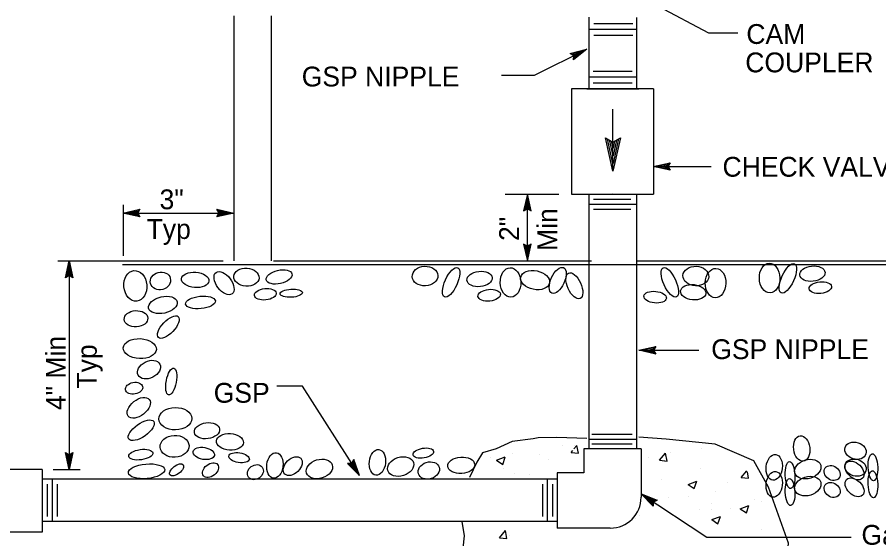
# Model space of a CAD drawing. Extents: x -893 to 867, y -474 to 712.
# Drawn here: x -566.5 to -262.4, y -224.4 to -40.1 of the extents above; entities that cross this region are included whole.
import ezdxf

# ---------------------------------------------------------------- set-up
doc = ezdxf.new("R2010")
doc.units = 0
for name, color, linetype in [('56 Stage 3 Anno', 7, 'Continuous'), ('57 Undefined', 7, 'Continuous'), ('59 Sndwall Anno', 7, 'Continuous'), ('60 Nongeo Data', 7, 'Continuous')]:
    doc.layers.add(name, color=color, linetype=linetype)

msp = doc.modelspace()

# ---------------------------------------------------------------- linework, layer by layer
at = {"layer": '56 Stage 3 Anno'}
for p, q in [((-340.29, -36.14), (-322.52, -45.57)), ((-322.52, -45.57), (-312.13, -45.57)), ((-383.94, -60.55), (-365.47, -51.41)), ((-365.47, -51.41), (-365.47, -51.41)), ((-371.34, -52.85), (-371.34, -52.85)), ((-370.18, -55.2), (-370.18, -55.2)), ((-395.61, -60.55), (-383.94, -60.55)), ((-342, -92.87), (-321.58, -92.87)), ((-342, -92.87), (-342, -92.87)), ((-336.1, -91.56), (-336.1, -91.56)), ((-336.1, -94.19), (-336.1, -94.19)), ((-394.35, -102.64), (-375.36, -102.64)), ((-386.47, -126.12), (-386.47, -102.64)), ((-386.47, -102.64), (-386.47, -102.64)), ((-529.07, -124.35), (-529.07, -106.37)), ((-529.23, -109.3), (-523.23, -107.97)), ((-529.23, -109.3), (-490.11, -109.3)), ((-523.23, -110.64), (-529.23, -109.3)), ((-529.23, -109.3), (-529.23, -109.3)), ((-523.44, -110.28), (-527.85, -109.3)), ((-527.84, -109.29), (-523.46, -108.33)), ((-526.46, -109.3), (-523.64, -108.67)), ((-523.68, -109.92), (-526.46, -109.3)), ((-525.08, -109.3), (-523.87, -109.03)), ((-523.85, -109.58), (-525.08, -109.3)), ((-523.23, -107.97), (-524.03, -109.3)), ((-524.03, -109.3), (-523.23, -110.64)), ((-523.23, -107.97), (-523.23, -107.97)), ((-495.31, -109.3), (-496.11, -107.96)), ((-496.11, -107.96), (-496.11, -107.96)), ((-496.11, -107.96), (-490.11, -109.3)), ((-490.11, -109.3), (-496.11, -110.63)), ((-496.11, -110.63), (-495.31, -109.3)), ((-495.9, -108.31), (-491.49, -109.3)), ((-491.5, -109.3), (-495.88, -110.27)), ((-492.88, -109.3), (-495.7, -109.92)), ((-495.66, -108.67), (-492.88, -109.3)), ((-495.49, -109.02), (-494.26, -109.29)), ((-494.26, -109.29), (-495.47, -109.56)), ((-490.11, -109.3), (-490.11, -109.3)), ((-387.78, -108.55), (-387.78, -108.55)), ((-385.15, -108.55), (-385.15, -108.55)), ((-523.23, -110.64), (-523.23, -110.64)), ((-496.11, -110.63), (-496.11, -110.63)), ((-387.79, -120.22), (-387.79, -120.22)), ((-385.16, -120.22), (-385.16, -120.22)), ((-552.16, -126.12), (-493.89, -126.12)), ((-549.56, -132.12), (-548.22, -126.12)), ((-549.2, -131.91), (-548.22, -127.5)), ((-548.22, -126.12), (-548.22, -199.87)), ((-548.22, -126.12), (-548.22, -126.12)), ((-548.22, -126.12), (-546.89, -132.12)), ((-548.22, -127.51), (-547.25, -131.89)), ((-386.47, -126.12), (-386.47, -126.12)), ((-548.84, -131.67), (-548.22, -128.89)), ((-548.5, -131.5), (-548.22, -130.27)), ((-548.22, -128.89), (-547.6, -131.71)), ((-548.22, -130.27), (-547.96, -131.48)), ((-548.22, -131.32), (-549.56, -132.12)), ((-549.56, -132.12), (-549.56, -132.12)), ((-546.89, -132.12), (-548.22, -131.32)), ((-546.89, -132.12), (-546.89, -132.12)), ((-347.07, -157.79), (-325.92, -157.79)), ((-347.07, -157.79), (-347.07, -157.79)), ((-341.17, -156.49), (-341.17, -156.49)), ((-341.17, -159.11), (-341.17, -159.11)), ((-465.84, -170.5), (-474.95, -170.5)), ((-445.69, -202.01), (-465.84, -170.5)), ((-548.22, -199.87), (-549.55, -193.87)), ((-549.55, -193.87), (-549.55, -193.87)), ((-549.55, -193.87), (-548.22, -194.67)), ((-548.22, -198.48), (-549.19, -194.11)), ((-548.22, -197.11), (-548.84, -194.29)), ((-548.22, -195.73), (-548.48, -194.52)), ((-548.22, -194.67), (-546.88, -193.87)), ((-546.88, -193.87), (-548.22, -199.87)), ((-547.24, -194.09), (-548.22, -198.49)), ((-547.6, -194.32), (-548.22, -197.11)), ((-547.94, -194.5), (-548.22, -195.73)), ((-546.88, -193.87), (-546.88, -193.87)), ((-447.77, -196.32), (-447.77, -196.32)), ((-553.81, -199.87), (-544.28, -199.87)), ((-548.22, -199.87), (-548.22, -199.87)), ((-449.98, -197.74), (-449.98, -197.74)), ((-445.69, -202.01), (-445.69, -202.01)), ((-346.31, -208.54), (-323.07, -223.8)), ((-346.31, -208.54), (-346.31, -208.54)), ((-342.11, -212.89), (-342.11, -212.89)), ((-340.66, -210.7), (-340.66, -210.7)), ((-323.07, -223.8), (-272.17, -223.8))]:
    msp.add_line(p, q, dxfattribs=at)
for points in [[(-371.34, -52.85), (-365.47, -51.41), (-370.18, -55.2), (-370.14, -54.79), (-366.69, -52.02), (-371, -53.07), (-370.66, -53.29), (-367.9, -52.61), (-370.11, -54.39), (-370.08, -53.98), (-369.12, -53.21), (-370.32, -53.51), (-370.05, -53.68), (-370.18, -55.2), (-370.05, -53.68)], [(-336.1, -94.19), (-342, -92.87), (-336.1, -91.56), (-336.31, -91.91), (-340.63, -92.86), (-336.3, -93.84), (-336.51, -93.49), (-339.28, -92.87), (-336.52, -92.26), (-336.73, -92.61), (-337.92, -92.87), (-336.72, -93.14), (-336.88, -92.87), (-336.1, -91.56), (-336.88, -92.87)], [(-385.15, -108.55), (-386.47, -102.64), (-387.78, -108.55), (-387.43, -108.34), (-386.47, -104.01), (-385.5, -108.34), (-385.85, -108.13), (-386.47, -105.36), (-387.08, -108.13), (-386.73, -107.92), (-386.47, -106.72), (-386.2, -107.92), (-386.47, -107.76), (-387.78, -108.55), (-386.47, -107.76)], [(-387.79, -120.22), (-386.47, -126.12), (-385.16, -120.22), (-385.51, -120.43), (-386.47, -124.75), (-387.44, -120.43), (-387.09, -120.64), (-386.47, -123.4), (-385.86, -120.64), (-386.21, -120.85), (-386.47, -122.04), (-386.74, -120.84), (-386.47, -121.01), (-385.16, -120.22), (-386.47, -121.01)], [(-341.17, -159.11), (-347.07, -157.79), (-341.17, -156.48), (-341.38, -156.83), (-345.7, -157.79), (-341.38, -158.76), (-341.59, -158.41), (-344.35, -157.8), (-341.59, -157.18), (-341.8, -157.53), (-342.99, -157.8), (-341.79, -158.07), (-341.96, -157.79), (-341.17, -156.48), (-341.96, -157.79)], [(-449.98, -197.74), (-445.69, -202.01), (-447.77, -196.32), (-447.95, -196.69), (-446.42, -200.85), (-449.57, -197.73), (-449.17, -197.72), (-447.16, -199.72), (-448.13, -197.05), (-448.31, -197.42), (-447.89, -198.57), (-448.76, -197.7), (-448.45, -197.69), (-447.77, -196.32), (-448.45, -197.69)], [(-342.11, -212.89), (-346.31, -208.54), (-340.66, -210.7), (-341.03, -210.88), (-345.17, -209.29), (-342.09, -212.49), (-342.08, -212.08), (-344.04, -210.04), (-341.4, -211.05), (-341.77, -211.23), (-342.91, -210.79), (-342.06, -211.68), (-342.04, -211.36), (-340.66, -210.7), (-342.04, -211.36)]]:
    msp.add_lwpolyline(points, close=True, dxfattribs=at)
at = {"layer": '59 Sndwall Anno'}
for p, q in [((-373.89, -191.41), (-373.89, -191.41)), ((-370, -192.65), (-368.96, -191.43)), ((-369.81, -191.38), (-369.81, -191.38)), ((-368.43, -194.11), (-368.96, -191.43)), ((-391.85, -194.18), (-391.85, -194.18)), ((-382.33, -194.44), (-382.33, -194.44)), ((-371.05, -193.94), (-370.4, -193.15)), ((-371.05, -193.94), (-368.43, -194.11)), ((-339.76, -196.66), (-337.65, -194.15)), ((-337.15, -196.9), (-337.65, -194.15)), ((-335.92, -193.98), (-335.92, -193.98)), ((-325.02, -192.54), (-325.02, -192.54)), ((-399.33, -195.79), (-399.33, -195.79)), ((-397.32, -196.66), (-394.27, -195.48)), ((-397.32, -196.66), (-395.16, -198.12)), ((-395.16, -198.12), (-394.27, -195.51)), ((-379.08, -196.34), (-379.08, -196.34)), ((-343.57, -195.58), (-343.56, -195.58)), ((-339.76, -196.66), (-337.15, -196.9)), ((-337.98, -196.62), (-337.98, -196.62)), ((-394.77, -199.5), (-394.77, -199.5)), ((-325.26, -199.56), (-325.26, -199.56)), ((-310.96, -202.76), (-308.98, -200.38)), ((-308.37, -202.98), (-308.78, -200.73)), ((-390.95, -201.22), (-390.95, -201.22)), ((-385.54, -201.59), (-385.54, -201.59)), ((-338.96, -203.56), (-338.96, -203.56)), ((-310.96, -202.76), (-308.37, -202.98)), ((-329.7, -205.16), (-326.65, -203.98)), ((-329.7, -205.16), (-327.54, -206.62)), ((-327.54, -206.62), (-326.65, -203.98)), ((-315.66, -204.54), (-315.66, -204.54)), ((-336.49, -209.75), (-336.49, -209.75)), ((-329.75, -209.43), (-329.75, -209.43)), ((-319.95, -207.57), (-319.95, -207.57)), ((-321.31, -211.89), (-321.31, -211.89)), ((-311.3, -213.78), (-308.25, -212.6)), ((-309.12, -215.24), (-308.25, -212.6)), ((-306.45, -210.41), (-306.45, -210.41)), ((-303.77, -211.3), (-303.77, -211.3)), ((-325.8, -214.1), (-325.8, -214.1)), ((-321.42, -214.05), (-321.42, -214.05)), ((-314.67, -213.72), (-314.67, -213.72)), ((-311.3, -213.78), (-309.12, -215.24)), ((-402.43, -218.44), (-402.43, -218.44)), ((-348.21, -217.15), (-348.21, -217.15)), ((-346.75, -216.26), (-346.75, -216.26)), ((-321.33, -217.62), (-318.28, -216.47)), ((-321.33, -217.62), (-319.17, -219.11)), ((-319.17, -219.11), (-318.28, -216.47)), ((-396.3, -224), (-394.2, -221.51)), ((-393.7, -224.24), (-394.2, -221.51)), ((-372.21, -220.64), (-372.21, -220.64)), ((-303.89, -221.16), (-303.89, -221.16)), ((-396.3, -224), (-393.7, -224.24)), ((-394.22, -223.76), (-394.22, -223.76)), ((-392.91, -223.22), (-392.91, -223.22))]:
    msp.add_line(p, q, dxfattribs=at)
for points in [[(-409.59, -218.33), (-408.8, -223.3), (-409.19, -227.73), (-409.39, -230.37), (-404.54, -236.22), (-402.73, -243.09), (-400.92, -251.36), (-397.28, -256.62), (-390.82, -258.04), (-376.66, -258.23), (-369.59, -255.59), (-354.25, -253.78), (-337.08, -253.78), (-320.5, -254.79), (-313.43, -254.2), (-301.71, -248.55), (-297.87, -235.61), (-294.65, -229.76), (-294.25, -225.92), (-301.32, -206.13), (-306.56, -196.86), (-320.11, -190.99), (-337.47, -189.18), (-347.07, -188.42)], [(-365.47, -188.94), (-376.07, -188.57), (-382.67, -188.67), (-384.38, -189.04), (-391.79, -190.03), (-397.47, -192.6), (-402.32, -194.02), (-404.35, -197.25), (-406.85, -202.74)]]:
    msp.add_lwpolyline(points, dxfattribs=at)
for centre, major_axis, ratio in [((-300.94, -132.24), (0.14, -5.21), 0.697541), ((-294.48, -132.34), (-2.34, -5.16), 0.383657), ((-524.85, -135.01), (0.49, -5.4), 0.748087), ((-515.99, -133.27), (-3.49, -0.92), 0.864997), ((-503.73, -132.9), (-4.83, 0.4), 0.558281), ((-493.54, -134.06), (2.82, -3.82), 0.558593), ((-485.64, -131.95), (-4.46, 0.32), 0.710877), ((-474.09, -131.85), (-4.54, -1.05), 0.509132), ((-422.58, -131.55), (-4.54, -0.22), 0.759943), ((-413.37, -133.76), (-2.34, -5.16), 0.383657), ((-403.32, -132.57), (-4.46, -0.48), 0.603257), ((-392.4, -133.81), (0.14, -5.21), 0.697541), ((-383.71, -132.98), (5.09, -1.02), 0.638543), ((-375.74, -133.09), (-2.06, -4.51), 0.482928), ((-369.88, -134.99), (2.06, -4.51), 0.482928), ((-336.2, -133.76), (2.34, -5.16), 0.383657), ((-326.99, -131.55), (4.54, -0.22), 0.759943), ((-320.02, -134.03), (-0.14, -5.21), 0.697541), ((-285.85, -130.72), (-4.46, -0.48), 0.603257), ((-283.03, -135.63), (-3.96, -0.4), 0.518707), ((-478.97, -137.97), (-3.86, -0.43), 0.522464), ((-469.83, -137.61), (-3.94, -0.22), 0.360446), ((-399.93, -138.33), (-3.96, -0.4), 0.518707), ((-341.36, -139), (3.96, -0.4), 0.518707), ((-327.9, -137.27), (4.46, -0.48), 0.603257), ((-515.13, -141.76), (-5.04, -1.15), 0.563716), ((-501.85, -140.88), (-5.24, -0.56), 0.417678), ((-524.62, -146.64), (-4.16, -0.25), 0.689629), ((-513.22, -149.6), (-3.49, -3.71), 0.434209), ((-523.26, -157.19), (-5.84, 0.3), 0.603988), ((-520.03, -164.61), (-3.84, -1.95), 0.689823), ((-512.19, -168.83), (-0.91, -4.72), 0.363508), ((-525.31, -171.17), (-3.03, -0.56), 0.666334), ((-523.66, -178.1), (-3.74, -2.96), 0.585696), ((-510.73, -181.96), (-5.84, -0.09), 0.6774), ((-522.76, -186.03), (-4.42, -3.11), 0.433895), ((-499.56, -186.2), (-4.44, -0.63), 0.630343), ((-511, -191.71), (-5.11, -0.25), 0.75642), ((-491.46, -190.12), (4.76, -0.3), 0.613338), ((-289.61, -192.48), (0.54, -4.52), 0.628001), ((-270.61, -193.26), (3.69, -1.15), 0.767454), ((-522.93, -194.65), (-4.26, -0.61), 0.421885), ((-500.69, -194.22), (-3.75, 0.68), 0.558943), ((-488.23, -195.72), (3.63, -0.61), 0.467055), ((-475.59, -198.48), (-0.54, -4.52), 0.628001), ((-439.39, -197.37), (-0.54, -4.52), 0.628001), ((-423.2, -194.1), (-3.63, -0.61), 0.467055), ((-299.32, -199.15), (-0.54, -4.52), 0.628001), ((-264.48, -199.11), (-0.21, 4.77), 0.354115), ((-520.89, -200.53), (-6.41, -0.58), 0.398958), ((-510.29, -200.03), (-2.33, -1.8), 0.493247), ((-498.31, -200.13), (-2.51, -2.03), 0.668153), ((-469.28, -198.71), (-2.81, -2.78), 0.654039), ((-459.86, -199.71), (-4.54, -1.44), 0.699494), ((-431.18, -198.87), (-4.54, -1.44), 0.699494), ((-421.26, -200.25), (-3.69, -1.15), 0.767454), ((-409.82, -198.42), (-4.76, -0.3), 0.613338), ((-293.73, -201.89), (-0.21, 4.77), 0.354115), ((-287.46, -199.76), (-4.54, -1.44), 0.699494), ((-270.61, -199.25), (3.69, -1.15), 0.767454), ((-270.61, -199.25), (3.69, -1.15), 0.767454), ((-270.97, -200.23), (2.81, -2.78), 0.654039), ((-482.47, -200.84), (-2.41, -1.78), 0.819119), ((-299.32, -205.15), (-0.54, -4.52), 0.628001), ((-299.32, -205.15), (-0.54, -4.52), 0.628001), ((-278.87, -201.13), (2.41, -1.78), 0.819119), ((-264.48, -205.1), (-0.21, 4.77), 0.354115), ((-264.48, -205.1), (-0.21, 4.77), 0.354115), ((-293.73, -207.88), (-0.21, 4.77), 0.354115), ((-293.73, -207.88), (-0.21, 4.77), 0.354115), ((-287.46, -205.76), (-4.54, -1.44), 0.699494), ((-287.46, -205.76), (-4.54, -1.44), 0.699494), ((-270.97, -206.22), (2.81, -2.78), 0.654039), ((-270.97, -206.22), (2.81, -2.78), 0.654039), ((-278.87, -207.12), (2.41, -1.78), 0.819119), ((-278.87, -207.12), (2.41, -1.78), 0.819119)]:
    msp.add_ellipse(centre, major_axis=major_axis, ratio=ratio, dxfattribs=at)
at = {"layer": '60 Nongeo Data'}
for p, q in [((-489.96, -126.12), (-489.96, -39.65)), ((-476.92, -39.65), (-476.92, -126.12)), ((-364.82, -40.11), (-364.82, -65.34)), ((-364.82, -40.11), (-364.82, -65.34)), ((-363.02, -42.26), (-349.25, -42.26)), ((-347.83, -65.34), (-347.83, -40.16)), ((-347.83, -65.34), (-347.83, -40.16)), ((-364.82, -44.32), (-347.83, -44.32)), ((-363.02, -46.43), (-349.25, -46.43)), ((-363.26, -59.11), (-349.49, -59.11)), ((-364.82, -61.13), (-347.83, -61.13)), ((-363.26, -63.23), (-349.49, -63.23)), ((-341.93, -65.34), (-370.9, -65.34)), ((-370.9, -65.34), (-370.9, -102.64)), ((-370.9, -65.34), (-370.9, -102.64)), ((-365.47, -65.34), (-347.07, -65.34)), ((-341.93, -65.34), (-341.93, -102.64)), ((-356.24, -94.47), (-356.24, -72.57)), ((-356.24, -94.47), (-358.85, -82.65)), ((-358.85, -82.65), (-358.85, -82.65)), ((-358.85, -82.65), (-356.24, -84.23)), ((-356.24, -91.73), (-358.15, -83.12)), ((-356.23, -89.03), (-357.46, -83.47)), ((-356.23, -86.31), (-356.76, -83.93)), ((-356.24, -84.23), (-353.6, -82.65)), ((-353.6, -82.65), (-356.24, -94.47)), ((-354.3, -83.08), (-356.23, -91.75)), ((-355.01, -83.54), (-356.23, -89.03)), ((-355.69, -83.89), (-356.23, -86.31)), ((-353.6, -82.65), (-353.6, -82.65)), ((-356.24, -94.47), (-356.24, -94.47)), ((-370.9, -102.64), (-356.41, -102.49)), ((-370.9, -102.64), (-341.93, -102.64)), ((-365.47, -102.67), (-347.07, -102.67)), ((-364.82, -102.64), (-364.82, -192.65)), ((-347.83, -192.65), (-347.83, -102.64)), ((-364.82, -106.17), (-347.83, -106.17)), ((-363.1, -104.42), (-349.91, -104.42)), ((-363.1, -107.92), (-349.91, -107.92)), ((-529.39, -127.45), (-184.96, -127.45)), ((-476.11, -126.12), (-363.84, -126.12)), ((-348.02, -126.12), (-224.62, -126.12)), ((-363.66, -187.39), (-349.42, -187.39)), ((-364.82, -189.14), (-347.83, -189.14)), ((-363.66, -190.85), (-349.42, -190.85)), ((-346.31, -192.65), (-366.54, -192.65)), ((-366.54, -192.65), (-366.54, -201.07)), ((-346.31, -192.65), (-346.31, -209.69)), ((-557.75, -199.87), (-586.45, -199.87)), ((-557.75, -199.87), (-557.75, -222.06)), ((-557.75, -203.21), (-375.9, -203.21)), ((-554.24, -203.21), (-554.24, -218.33)), ((-379.44, -203.21), (-379.44, -218.33)), ((-375.9, -201.07), (-375.9, -220.6)), ((-366.54, -201.07), (-375.9, -201.07)), ((-556, -205.07), (-556, -216.53)), ((-552.49, -205.07), (-552.49, -216.53)), ((-381.15, -205.07), (-381.15, -216.53)), ((-377.62, -205.07), (-377.62, -216.53)), ((-375.9, -218.33), (-557.75, -218.33)), ((-357.22, -220.6), (-375.9, -220.6)), ((-557.75, -222.06), (-586.45, -222.06))]:
    msp.add_line(p, q, dxfattribs=at)
msp.add_arc((-357.21, -209.7), 10.91, 270, 0, dxfattribs=at)

# ---------------------------------------------------------------- texts
at = {"layer": '57 Undefined'}
for s, p in [('CAM', (-309.16, -49.52)), ('COUPLER', (-309.53, -59.56)), ('GSP NIPPLE', (-466.11, -64.55)), ('CHECK VALVE', (-317.57, -96.44)), ('3"', (-516.3, -107.94)), ('Typ', (-520.87, -118.44)), ('GSP NIPPLE', (-321.55, -160.89)), ('GSP', (-497.19, -176.31)), ('Galv STEEL ELL (T x T)', (-268.53, -226.49))]:
    msp.add_text(s, height=7, dxfattribs=at).set_placement(p)
for s, p in [('Min', (-375.91, -122.66)), ('2"', (-389.41, -119.14)), ('4" Min', (-549.4, -178.91)), ('Typ', (-538.46, -171.29))]:
    msp.add_text(s, height=7, rotation=90, dxfattribs=at).set_placement(p)

doc.saveas('drawing.dxf')
